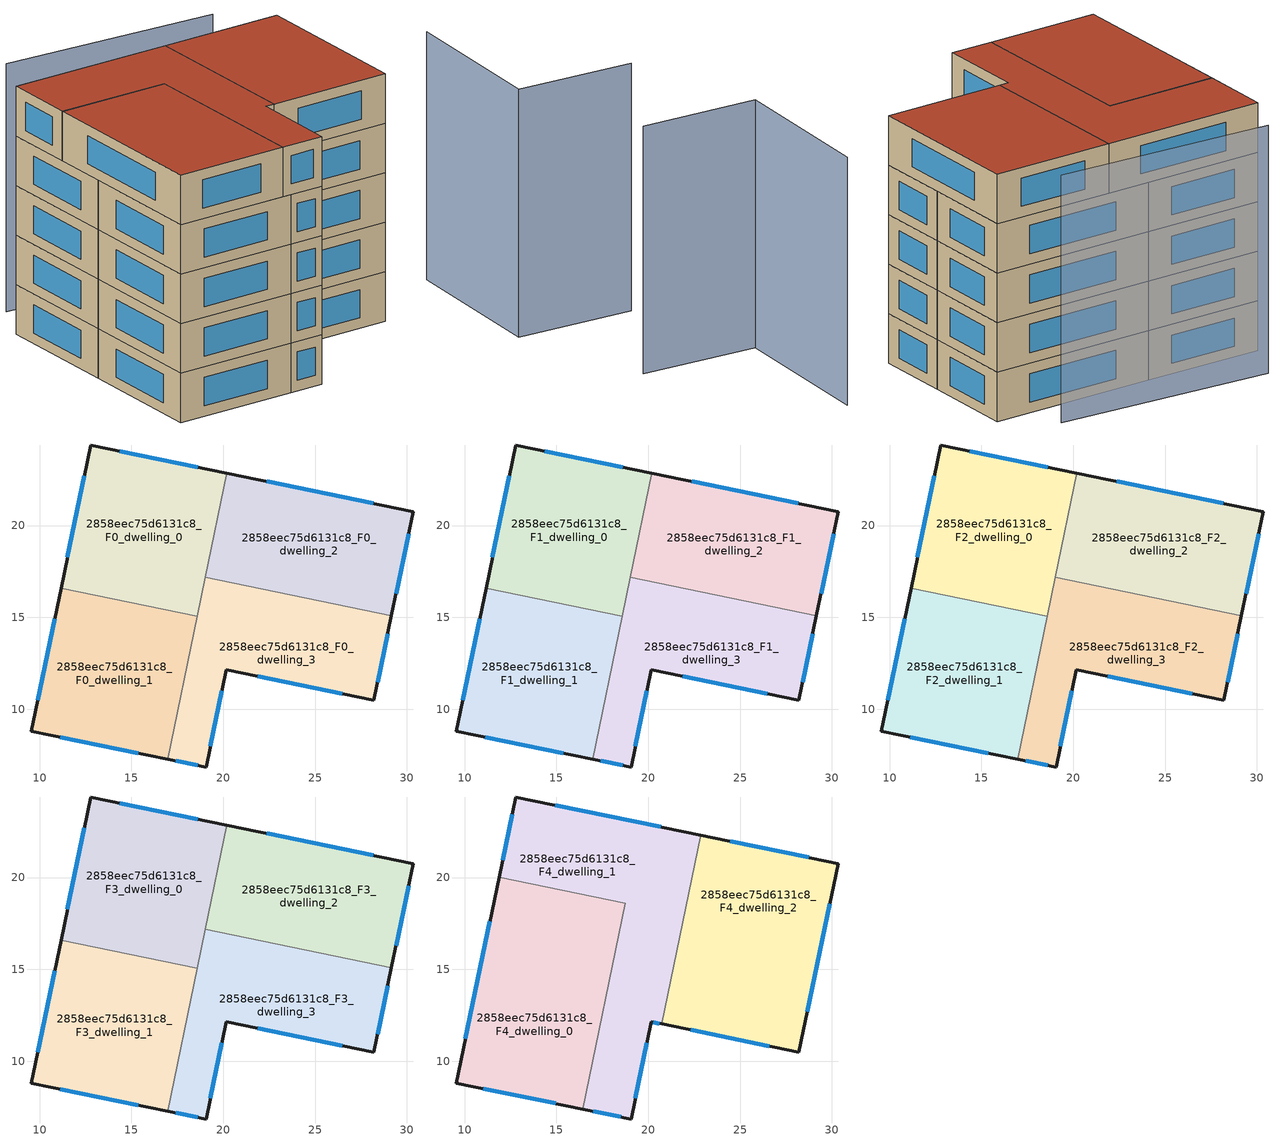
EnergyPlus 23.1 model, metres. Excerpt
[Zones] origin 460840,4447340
2858eec75d6131c8_F0_dwelling_0
 floor ground (EU_floor_Construction): 20.18,22.86 18.58,15.07 11.17,16.59 12.79,24.38 z0
 wall outside (EU_wall_Construction): 20.18,22.86 12.79,24.38 11.17,16.59 z0:3
 wall to 2858eec75d6131c8_F0_dwelling_1 (EU_wall_Construction): 11.17,16.59 18.58,15.07 z0:3
 wall to 2858eec75d6131c8_F0_dwelling_2 (EU_wall_Construction): 19.01,17.18 20.18,22.86 z0:3
 wall to 2858eec75d6131c8_F0_dwelling_3 (EU_wall_Construction): 18.58,15.07 19.01,17.18 z0:3
 window (EU_Window_Construction): 12.44,22.72 11.52,18.26 / 18.6,23.19 14.38,24.06 z0.64:2.36
2858eec75d6131c8_F0_dwelling_1
 floor ground (EU_floor_Construction): 18.58,15.07 16.97,7.29 9.55,8.82 11.17,16.59 z0
 wall outside (EU_wall_Construction): 11.17,16.59 9.55,8.82 16.97,7.29 z0:3
 wall to 2858eec75d6131c8_F0_dwelling_3 (EU_wall_Construction): 16.97,7.29 18.58,15.07 z0:3
 window (EU_Window_Construction): 10.82,14.93 9.9,10.48 / 11.14,8.49 15.38,7.62 z0.64:2.36
2858eec75d6131c8_F0_dwelling_2
 floor ground (EU_floor_Construction): 30.34,20.76 29.16,15.08 19.01,17.18 20.18,22.86 z0
 wall outside (EU_wall_Construction): 29.16,15.08 30.34,20.76 20.18,22.86 z0:3
 wall to 2858eec75d6131c8_F0_dwelling_3 (EU_wall_Construction): 19.01,17.18 29.16,15.08 z0:3
 window (EU_Window_Construction): 29.41,16.3 30.09,19.55 / 28.16,21.21 22.36,22.41 z0.64:2.36
2858eec75d6131c8_F0_dwelling_3
 floor ground (EU_floor_Construction): 29.16,15.08 28.2,10.5 20.16,12.15 19.06,6.86 16.97,7.29 19.01,17.18 z0
 wall outside (EU_wall_Construction): 16.97,7.29 19.06,6.86 20.16,12.15 28.2,10.5 29.16,15.08 z0:3
 window (EU_Window_Construction): 28.4,11.48 28.95,14.1 / 21.88,11.79 26.48,10.85 / 19.3,7.99 19.93,11.02 / 17.42,7.2 18.61,6.95 z0.64:2.36
2858eec75d6131c8_F1_dwelling_0
 floor to 2858eec75d6131c8_F0_dwelling_0 (EU_floor_Construction): 20.18,22.86 18.58,15.07 11.17,16.59 12.79,24.38 z3
 wall outside (EU_wall_Construction): 20.18,22.86 12.79,24.38 11.17,16.59 z3:6
 wall to 2858eec75d6131c8_F1_dwelling_1 (EU_wall_Construction): 11.17,16.59 18.58,15.07 z3:6
 wall to 2858eec75d6131c8_F1_dwelling_2 (EU_wall_Construction): 19.01,17.18 20.18,22.86 z3:6
 wall to 2858eec75d6131c8_F1_dwelling_3 (EU_wall_Construction): 18.58,15.07 19.01,17.18 z3:6
 window (EU_Window_Construction): 12.44,22.72 11.52,18.26 / 18.6,23.19 14.38,24.06 z3.64:5.36
2858eec75d6131c8_F1_dwelling_1
 floor to 2858eec75d6131c8_F0_dwelling_1 (EU_floor_Construction): 18.58,15.07 16.97,7.29 9.55,8.82 11.17,16.59 z3
 wall outside (EU_wall_Construction): 11.17,16.59 9.55,8.82 16.97,7.29 z3:6
 wall to 2858eec75d6131c8_F1_dwelling_3 (EU_wall_Construction): 16.97,7.29 18.58,15.07 z3:6
 window (EU_Window_Construction): 10.82,14.93 9.9,10.48 / 11.14,8.49 15.38,7.62 z3.64:5.36
2858eec75d6131c8_F1_dwelling_2
 floor to 2858eec75d6131c8_F0_dwelling_2 (EU_floor_Construction): 30.34,20.76 29.16,15.08 19.01,17.18 20.18,22.86 z3
 wall outside (EU_wall_Construction): 29.16,15.08 30.34,20.76 20.18,22.86 z3:6
 wall to 2858eec75d6131c8_F1_dwelling_3 (EU_wall_Construction): 19.01,17.18 29.16,15.08 z3:6
 window (EU_Window_Construction): 29.41,16.3 30.09,19.55 / 28.16,21.21 22.36,22.41 z3.64:5.36
2858eec75d6131c8_F1_dwelling_3
 floor to 2858eec75d6131c8_F0_dwelling_3 (EU_floor_Construction): 29.16,15.08 28.2,10.5 20.16,12.15 19.06,6.86 16.97,7.29 19.01,17.18 z3
 wall outside (EU_wall_Construction): 16.97,7.29 19.06,6.86 20.16,12.15 28.2,10.5 29.16,15.08 z3:6
 window (EU_Window_Construction): 28.4,11.48 28.95,14.1 / 21.88,11.79 26.48,10.85 / 19.3,7.99 19.93,11.02 / 17.42,7.2 18.61,6.95 z3.64:5.36
2858eec75d6131c8_F2_dwelling_0
 floor to 2858eec75d6131c8_F1_dwelling_0 (EU_floor_Construction): 20.18,22.86 18.58,15.07 11.17,16.59 12.79,24.38 z6
 wall outside (EU_wall_Construction): 20.18,22.86 12.79,24.38 11.17,16.59 z6:9
 wall to 2858eec75d6131c8_F2_dwelling_1 (EU_wall_Construction): 11.17,16.59 18.58,15.07 z6:9
 wall to 2858eec75d6131c8_F2_dwelling_2 (EU_wall_Construction): 19.01,17.18 20.18,22.86 z6:9
 wall to 2858eec75d6131c8_F2_dwelling_3 (EU_wall_Construction): 18.58,15.07 19.01,17.18 z6:9
 window (EU_Window_Construction): 12.44,22.72 11.52,18.26 / 18.6,23.19 14.38,24.06 z6.64:8.36
2858eec75d6131c8_F2_dwelling_1
 floor to 2858eec75d6131c8_F1_dwelling_1 (EU_floor_Construction): 18.58,15.07 16.97,7.29 9.55,8.82 11.17,16.59 z6
 wall outside (EU_wall_Construction): 11.17,16.59 9.55,8.82 16.97,7.29 z6:9
 wall to 2858eec75d6131c8_F2_dwelling_3 (EU_wall_Construction): 16.97,7.29 18.58,15.07 z6:9
 window (EU_Window_Construction): 10.82,14.93 9.9,10.48 / 11.14,8.49 15.38,7.62 z6.64:8.36
2858eec75d6131c8_F2_dwelling_2
 floor to 2858eec75d6131c8_F1_dwelling_2 (EU_floor_Construction): 30.34,20.76 29.16,15.08 19.01,17.18 20.18,22.86 z6
 wall outside (EU_wall_Construction): 29.16,15.08 30.34,20.76 20.18,22.86 z6:9
 wall to 2858eec75d6131c8_F2_dwelling_3 (EU_wall_Construction): 19.01,17.18 29.16,15.08 z6:9
 window (EU_Window_Construction): 29.41,16.3 30.09,19.55 / 28.16,21.21 22.36,22.41 z6.64:8.36
2858eec75d6131c8_F2_dwelling_3
 floor to 2858eec75d6131c8_F1_dwelling_3 (EU_floor_Construction): 29.16,15.08 28.2,10.5 20.16,12.15 19.06,6.86 16.97,7.29 19.01,17.18 z6
 wall outside (EU_wall_Construction): 16.97,7.29 19.06,6.86 20.16,12.15 28.2,10.5 29.16,15.08 z6:9
 window (EU_Window_Construction): 28.4,11.48 28.95,14.1 / 21.88,11.79 26.48,10.85 / 19.3,7.99 19.93,11.02 / 17.42,7.2 18.61,6.95 z6.64:8.36
2858eec75d6131c8_F3_dwelling_0
 floor to 2858eec75d6131c8_F2_dwelling_0 (EU_floor_Construction): 20.18,22.86 18.58,15.07 11.17,16.59 12.79,24.38 z9
 wall outside (EU_wall_Construction): 20.18,22.86 12.79,24.38 11.17,16.59 z9:12
 wall to 2858eec75d6131c8_F3_dwelling_1 (EU_wall_Construction): 11.17,16.59 18.58,15.07 z9:12
 wall to 2858eec75d6131c8_F3_dwelling_2 (EU_wall_Construction): 19.01,17.18 20.18,22.86 z9:12
 wall to 2858eec75d6131c8_F3_dwelling_3 (EU_wall_Construction): 18.58,15.07 19.01,17.18 z9:12
 window (EU_Window_Construction): 12.44,22.72 11.52,18.26 / 18.6,23.19 14.38,24.06 z9.64:11.36
2858eec75d6131c8_F3_dwelling_1
 floor to 2858eec75d6131c8_F2_dwelling_1 (EU_floor_Construction): 18.58,15.07 16.97,7.29 9.55,8.82 11.17,16.59 z9
 wall outside (EU_wall_Construction): 11.17,16.59 9.55,8.82 16.97,7.29 z9:12
 wall to 2858eec75d6131c8_F3_dwelling_3 (EU_wall_Construction): 16.97,7.29 18.58,15.07 z9:12
 window (EU_Window_Construction): 10.82,14.93 9.9,10.48 / 11.14,8.49 15.38,7.62 z9.64:11.36
2858eec75d6131c8_F3_dwelling_2
 floor to 2858eec75d6131c8_F2_dwelling_2 (EU_floor_Construction): 30.34,20.76 29.16,15.08 19.01,17.18 20.18,22.86 z9
 wall outside (EU_wall_Construction): 29.16,15.08 30.34,20.76 20.18,22.86 z9:12
 wall to 2858eec75d6131c8_F3_dwelling_3 (EU_wall_Construction): 19.01,17.18 29.16,15.08 z9:12
 window (EU_Window_Construction): 29.41,16.3 30.09,19.55 / 28.16,21.21 22.36,22.41 z9.64:11.36
 ceiling adiabatic (EU_roof_Construction): 29.16,15.08 30.34,20.76 22.85,22.31 21.67,16.63 z12
2858eec75d6131c8_F3_dwelling_3
 floor to 2858eec75d6131c8_F2_dwelling_3 (EU_floor_Construction): 29.16,15.08 28.2,10.5 20.16,12.15 19.06,6.86 16.97,7.29 19.01,17.18 z9
 wall outside (EU_wall_Construction): 16.97,7.29 19.06,6.86 20.16,12.15 28.2,10.5 29.16,15.08 z9:12
 window (EU_Window_Construction): 28.4,11.48 28.95,14.1 / 21.88,11.79 26.48,10.85 / 19.3,7.99 19.93,11.02 / 17.42,7.2 18.61,6.95 z9.64:11.36
2858eec75d6131c8_F4_dwelling_0
 floor to 2858eec75d6131c8_F3_dwelling_1 (EU_floor_Construction): 18.04,15.18 16.43,7.4 9.55,8.82 11.17,16.59 z12
 floor to 2858eec75d6131c8_F3_dwelling_0 (EU_floor_Construction): 18.74,18.59 18.04,15.18 11.17,16.59 11.88,20 z12
 wall outside (EU_wall_Construction): 11.88,20 9.55,8.82 16.43,7.4 z12:15
 wall to 2858eec75d6131c8_F4_dwelling_1 (EU_wall_Construction): 16.43,7.4 18.74,18.59 11.88,20 z12:15
 window (EU_Window_Construction): 11.03,8.51 14.96,7.7 / 11.38,17.61 10.05,11.21 z12.64:14.36
 roof outside (EU_roof_Construction): 16.43,7.4 18.74,18.59 11.88,20 9.55,8.82 z15
2858eec75d6131c8_F4_dwelling_1
 floor to 2858eec75d6131c8_F3_dwelling_0 (EU_floor_Construction): 20.18,22.86 18.58,15.07 18.04,15.18 18.74,18.59 11.88,20 12.79,24.38 z12
 floor to 2858eec75d6131c8_F3_dwelling_3 (EU_floor_Construction): 21.67,16.63 20.73,12.03 20.16,12.15 19.06,6.86 16.97,7.29 19.01,17.18 z12
 floor to 2858eec75d6131c8_F3_dwelling_1 (EU_floor_Construction): 18.58,15.07 16.97,7.29 16.43,7.4 18.04,15.18 z12
 floor to 2858eec75d6131c8_F3_dwelling_2 (EU_floor_Construction): 22.85,22.31 21.67,16.63 19.01,17.18 20.18,22.86 z12
 wall outside (EU_wall_Construction): 16.43,7.4 19.06,6.86 20.16,12.15 20.73,12.03 / 22.85,22.31 12.79,24.38 11.88,20 z12:15
 wall to 2858eec75d6131c8_F4_dwelling_2 (EU_wall_Construction): 20.73,12.03 22.85,22.31 z12:15
 window (EU_Window_Construction): 17,7.28 18.5,6.98 / 12.6,23.45 12.08,20.94 / 20.69,22.75 14.95,23.94 / 20.28,12.12 20.61,12.06 / 19.3,7.99 19.93,11.02 z12.64:14.36
 roof outside (EU_roof_Construction): 19.06,6.86 20.16,12.15 20.73,12.03 22.85,22.31 12.79,24.38 11.88,20 18.74,18.59 16.43,7.4 z15
2858eec75d6131c8_F4_dwelling_2
 floor to 2858eec75d6131c8_F3_dwelling_3 (EU_floor_Construction): 29.16,15.09 28.2,10.5 20.73,12.03 21.67,16.63 z12
 floor adiabatic (EU_floor_Construction): 30.34,20.76 29.16,15.09 21.67,16.63 22.85,22.31 z12
 wall outside (EU_wall_Construction): 20.73,12.03 28.2,10.5 30.34,20.76 22.85,22.31 z12:15
 window (EU_Window_Construction): 28.73,21.1 24.45,21.98 / 28.66,12.7 29.88,18.56 / 22.33,11.7 26.6,10.83 z12.64:14.36
 roof outside (EU_roof_Construction): 28.2,10.5 30.34,20.76 22.85,22.31 20.73,12.03 z15
shading: 38.71,1.48 31.6,3.48 / 31.6,3.48 34.26,12.96 / 28.03,23.49 14.82,27.04 z0:15
[Building]
EU S2 Campaign: North Axis=0; Terrain=City; Solar Distribution=FullExterior
[Site:Location]
Yerevan-Zvartnots.Intl.AP: Latitude=40.15; Longitude=44.383; Time Zone=4; Elevation=854
[SizingPeriod:WeatherFileDays]
AnnualSizingPeriod: Begin Month=1; Begin Day of Month=1; End Month=12; End Day of Month=31; Day of Week for Start Day=Monday; Use Weather File Daylight Saving Period=No; Use Weather File Rain and Snow Indicators=No
[MATERIAL]
EU_InternalMass_Material: Roughness=MediumRough; Thickness=0.1; Conductivity=1; Density=1800; Specific Heat=900; Thermal Absorptance=0.9; Solar Absorptance=0.7; Visible Absorptance=0.7
[MATERIAL:NOMASS] Roughness=MediumRough; Thermal Absorptance=0.9; Solar Absorptance=0.7; Visible Absorptance=0.7
Name | Thermal Resistance
EU_wall_NoMass | 1.05043
EU_roof_NoMass | 1.45357
EU_floor_NoMass | 0.478065
[WINDOWMATERIAL:SIMPLEGLAZINGSYSTEM]
EU_Window_SimpleGlazing: UFactor=2.5566; Solar Heat Gain Coefficient=0.75; Visible Transmittance=0.75
[CONSTRUCTION]
EU_wall_Construction: EU_wall_NoMass
EU_roof_Construction: EU_roof_NoMass
EU_floor_Construction: EU_floor_NoMass
EU_Window_Construction: EU_Window_SimpleGlazing
EU_InternalMass_Construction: EU_InternalMass_Material
[ZONE] Type=1; Multiplier=1; Ceiling Height=autocalculate; Floor Area=autocalculate; Part of Total Floor Area=Yes
Name | Volume
2858eec75d6131c8_F0_dwelling_0; 2858eec75d6131c8_F1_dwelling_0; 2858eec75d6131c8_F2_dwelling_0; 2858eec75d6131c8_F3_dwelling_0 | 180.345
2858eec75d6131c8_F4_dwelling_0 | 240.443
2858eec75d6131c8_F0_dwelling_1; 2858eec75d6131c8_F1_dwelling_1; 2858eec75d6131c8_F2_dwelling_1; 2858eec75d6131c8_F3_dwelling_1 | 180.328
2858eec75d6131c8_F4_dwelling_1 | 240.452
2858eec75d6131c8_F0_dwelling_2; 2858eec75d6131c8_F1_dwelling_2; 2858eec75d6131c8_F2_dwelling_2; 2858eec75d6131c8_F3_dwelling_2 | 180.327
2858eec75d6131c8_F4_dwelling_2 | 240.451
2858eec75d6131c8_F0_dwelling_3; 2858eec75d6131c8_F1_dwelling_3; 2858eec75d6131c8_F2_dwelling_3; 2858eec75d6131c8_F3_dwelling_3 | 180.341
[INTERNALMASS] Construction=EU_InternalMass_Construction
Name | Zone or ZoneList | Surface Area
2858eec75d6131c8_F0_dwelling_0_EU_InternalMass | 2858eec75d6131c8_F0_dwelling_0 | 60.1173
2858eec75d6131c8_F0_dwelling_1_EU_InternalMass | 2858eec75d6131c8_F0_dwelling_1 | 60.1118
2858eec75d6131c8_F0_dwelling_2_EU_InternalMass | 2858eec75d6131c8_F0_dwelling_2 | 60.1094
2858eec75d6131c8_F0_dwelling_3_EU_InternalMass | 2858eec75d6131c8_F0_dwelling_3 | 60.1136
2858eec75d6131c8_F1_dwelling_0_EU_InternalMass | 2858eec75d6131c8_F1_dwelling_0 | 60.1173
2858eec75d6131c8_F1_dwelling_1_EU_InternalMass | 2858eec75d6131c8_F1_dwelling_1 | 60.1118
2858eec75d6131c8_F1_dwelling_2_EU_InternalMass | 2858eec75d6131c8_F1_dwelling_2 | 60.1094
2858eec75d6131c8_F1_dwelling_3_EU_InternalMass | 2858eec75d6131c8_F1_dwelling_3 | 60.1136
2858eec75d6131c8_F2_dwelling_0_EU_InternalMass | 2858eec75d6131c8_F2_dwelling_0 | 60.1173
2858eec75d6131c8_F2_dwelling_1_EU_InternalMass | 2858eec75d6131c8_F2_dwelling_1 | 60.1118
2858eec75d6131c8_F2_dwelling_2_EU_InternalMass | 2858eec75d6131c8_F2_dwelling_2 | 60.1094
2858eec75d6131c8_F2_dwelling_3_EU_InternalMass | 2858eec75d6131c8_F2_dwelling_3 | 60.1136
2858eec75d6131c8_F3_dwelling_0_EU_InternalMass | 2858eec75d6131c8_F3_dwelling_0 | 60.1173
2858eec75d6131c8_F3_dwelling_1_EU_InternalMass | 2858eec75d6131c8_F3_dwelling_1 | 60.1118
2858eec75d6131c8_F3_dwelling_2_EU_InternalMass | 2858eec75d6131c8_F3_dwelling_2 | 60.1094
2858eec75d6131c8_F3_dwelling_3_EU_InternalMass | 2858eec75d6131c8_F3_dwelling_3 | 60.1136
2858eec75d6131c8_F4_dwelling_0_EU_InternalMass | 2858eec75d6131c8_F4_dwelling_0 | 80.1508
2858eec75d6131c8_F4_dwelling_1_EU_InternalMass | 2858eec75d6131c8_F4_dwelling_1 | 80.1504
2858eec75d6131c8_F4_dwelling_2_EU_InternalMass | 2858eec75d6131c8_F4_dwelling_2 | 80.1512
[OTHEREQUIPMENT] Fuel Type=Electricity; Design Level Calculation Method=Watts/Area; Power per Zone Floor Area=1; Fraction Latent=0; Fraction Radiant=0; Fraction Lost=0; Carbon Dioxide Generation Rate=0; EndUse Subcategory=EU_Step8_InternalGains
Name | Zone or ZoneList or Space or SpaceList | Schedule
EU_Step8_InternalGain_2858eec75d6131c8_F0_dwelling_0_f000 | 2858eec75d6131c8_F0_dwelling_0 | EU_Step8_GainSchedule_2858eec75d6131c8_F0_dwelling_0_f000
EU_Step8_InternalGain_2858eec75d6131c8_F0_dwelling_1_f000 | 2858eec75d6131c8_F0_dwelling_1 | EU_Step8_GainSchedule_2858eec75d6131c8_F0_dwelling_1_f000
EU_Step8_InternalGain_2858eec75d6131c8_F0_dwelling_2_f000 | 2858eec75d6131c8_F0_dwelling_2 | EU_Step8_GainSchedule_2858eec75d6131c8_F0_dwelling_2_f000
EU_Step8_InternalGain_2858eec75d6131c8_F0_dwelling_3_f000 | 2858eec75d6131c8_F0_dwelling_3 | EU_Step8_GainSchedule_2858eec75d6131c8_F0_dwelling_3_f000
EU_Step8_InternalGain_2858eec75d6131c8_F1_dwelling_0_f000 | 2858eec75d6131c8_F1_dwelling_0 | EU_Step8_GainSchedule_2858eec75d6131c8_F1_dwelling_0_f000
EU_Step8_InternalGain_2858eec75d6131c8_F1_dwelling_1_f000 | 2858eec75d6131c8_F1_dwelling_1 | EU_Step8_GainSchedule_2858eec75d6131c8_F1_dwelling_1_f000
EU_Step8_InternalGain_2858eec75d6131c8_F1_dwelling_2_f000 | 2858eec75d6131c8_F1_dwelling_2 | EU_Step8_GainSchedule_2858eec75d6131c8_F1_dwelling_2_f000
EU_Step8_InternalGain_2858eec75d6131c8_F1_dwelling_3_f000 | 2858eec75d6131c8_F1_dwelling_3 | EU_Step8_GainSchedule_2858eec75d6131c8_F1_dwelling_3_f000
EU_Step8_InternalGain_2858eec75d6131c8_F2_dwelling_0_f000 | 2858eec75d6131c8_F2_dwelling_0 | EU_Step8_GainSchedule_2858eec75d6131c8_F2_dwelling_0_f000
EU_Step8_InternalGain_2858eec75d6131c8_F2_dwelling_1_f000 | 2858eec75d6131c8_F2_dwelling_1 | EU_Step8_GainSchedule_2858eec75d6131c8_F2_dwelling_1_f000
EU_Step8_InternalGain_2858eec75d6131c8_F2_dwelling_2_f000 | 2858eec75d6131c8_F2_dwelling_2 | EU_Step8_GainSchedule_2858eec75d6131c8_F2_dwelling_2_f000
EU_Step8_InternalGain_2858eec75d6131c8_F2_dwelling_3_f000 | 2858eec75d6131c8_F2_dwelling_3 | EU_Step8_GainSchedule_2858eec75d6131c8_F2_dwelling_3_f000
EU_Step8_InternalGain_2858eec75d6131c8_F3_dwelling_0_f000 | 2858eec75d6131c8_F3_dwelling_0 | EU_Step8_GainSchedule_2858eec75d6131c8_F3_dwelling_0_f000
EU_Step8_InternalGain_2858eec75d6131c8_F3_dwelling_1_f000 | 2858eec75d6131c8_F3_dwelling_1 | EU_Step8_GainSchedule_2858eec75d6131c8_F3_dwelling_1_f000
EU_Step8_InternalGain_2858eec75d6131c8_F3_dwelling_2_f000 | 2858eec75d6131c8_F3_dwelling_2 | EU_Step8_GainSchedule_2858eec75d6131c8_F3_dwelling_2_f000
EU_Step8_InternalGain_2858eec75d6131c8_F3_dwelling_3_f000 | 2858eec75d6131c8_F3_dwelling_3 | EU_Step8_GainSchedule_2858eec75d6131c8_F3_dwelling_3_f000
EU_Step8_InternalGain_2858eec75d6131c8_F4_dwelling_0_f000 | 2858eec75d6131c8_F4_dwelling_0 | EU_Step8_GainSchedule_2858eec75d6131c8_F4_dwelling_0_f000
EU_Step8_InternalGain_2858eec75d6131c8_F4_dwelling_1_f000 | 2858eec75d6131c8_F4_dwelling_1 | EU_Step8_GainSchedule_2858eec75d6131c8_F4_dwelling_1_f000
EU_Step8_InternalGain_2858eec75d6131c8_F4_dwelling_2_f000 | 2858eec75d6131c8_F4_dwelling_2 | EU_Step8_GainSchedule_2858eec75d6131c8_F4_dwelling_2_f000
[ZONEVENTILATION:DESIGNFLOWRATE] Schedule=EU_AlwaysOn; Design Flow Rate Calculation Method=AirChanges/Hour; Air Changes per Hour=0.557805; Ventilation Type=Natural; Fan Pressure Rise=0; Fan Total Efficiency=1; Constant Term Coefficient=1; Temperature Term Coefficient=0; Velocity Term Coefficient=0; Velocity Squared Term Coefficient=0; Minimum Indoor Temperature=-100; Maximum Indoor Temperature=100; Delta Temperature=-100; Minimum Outdoor Temperature=-100; Maximum Outdoor Temperature=100; Maximum Wind Speed=40
Name | Zone or ZoneList or Space or SpaceList
EU_ConstantAir_2858eec75d6131c8_F0_dwelling_0 | 2858eec75d6131c8_F0_dwelling_0
EU_ConstantAir_2858eec75d6131c8_F0_dwelling_1 | 2858eec75d6131c8_F0_dwelling_1
EU_ConstantAir_2858eec75d6131c8_F0_dwelling_2 | 2858eec75d6131c8_F0_dwelling_2
EU_ConstantAir_2858eec75d6131c8_F0_dwelling_3 | 2858eec75d6131c8_F0_dwelling_3
EU_ConstantAir_2858eec75d6131c8_F1_dwelling_0 | 2858eec75d6131c8_F1_dwelling_0
EU_ConstantAir_2858eec75d6131c8_F1_dwelling_1 | 2858eec75d6131c8_F1_dwelling_1
EU_ConstantAir_2858eec75d6131c8_F1_dwelling_2 | 2858eec75d6131c8_F1_dwelling_2
EU_ConstantAir_2858eec75d6131c8_F1_dwelling_3 | 2858eec75d6131c8_F1_dwelling_3
EU_ConstantAir_2858eec75d6131c8_F2_dwelling_0 | 2858eec75d6131c8_F2_dwelling_0
EU_ConstantAir_2858eec75d6131c8_F2_dwelling_1 | 2858eec75d6131c8_F2_dwelling_1
EU_ConstantAir_2858eec75d6131c8_F2_dwelling_2 | 2858eec75d6131c8_F2_dwelling_2
EU_ConstantAir_2858eec75d6131c8_F2_dwelling_3 | 2858eec75d6131c8_F2_dwelling_3
EU_ConstantAir_2858eec75d6131c8_F3_dwelling_0 | 2858eec75d6131c8_F3_dwelling_0
EU_ConstantAir_2858eec75d6131c8_F3_dwelling_1 | 2858eec75d6131c8_F3_dwelling_1
EU_ConstantAir_2858eec75d6131c8_F3_dwelling_2 | 2858eec75d6131c8_F3_dwelling_2
EU_ConstantAir_2858eec75d6131c8_F3_dwelling_3 | 2858eec75d6131c8_F3_dwelling_3
EU_ConstantAir_2858eec75d6131c8_F4_dwelling_0 | 2858eec75d6131c8_F4_dwelling_0
EU_ConstantAir_2858eec75d6131c8_F4_dwelling_1 | 2858eec75d6131c8_F4_dwelling_1
EU_ConstantAir_2858eec75d6131c8_F4_dwelling_2 | 2858eec75d6131c8_F4_dwelling_2
[HVACTEMPLATE:THERMOSTAT] Constant Heating Setpoint=20; Constant Cooling Setpoint=50
EU_HeatOnly_2858eec75d6131c8_F0_dwelling_0; EU_HeatOnly_2858eec75d6131c8_F0_dwelling_1; EU_HeatOnly_2858eec75d6131c8_F0_dwelling_2; EU_HeatOnly_2858eec75d6131c8_F0_dwelling_3; EU_HeatOnly_2858eec75d6131c8_F1_dwelling_0; EU_HeatOnly_2858eec75d6131c8_F1_dwelling_1; EU_HeatOnly_2858eec75d6131c8_F1_dwelling_2; EU_HeatOnly_2858eec75d6131c8_F1_dwelling_3; EU_HeatOnly_2858eec75d6131c8_F2_dwelling_0; EU_HeatOnly_2858eec75d6131c8_F2_dwelling_1; EU_HeatOnly_2858eec75d6131c8_F2_dwelling_2; EU_HeatOnly_2858eec75d6131c8_F2_dwelling_3; EU_HeatOnly_2858eec75d6131c8_F3_dwelling_0; EU_HeatOnly_2858eec75d6131c8_F3_dwelling_1; EU_HeatOnly_2858eec75d6131c8_F3_dwelling_2; EU_HeatOnly_2858eec75d6131c8_F3_dwelling_3; EU_HeatOnly_2858eec75d6131c8_F4_dwelling_0; EU_HeatOnly_2858eec75d6131c8_F4_dwelling_1; EU_HeatOnly_2858eec75d6131c8_F4_dwelling_2
[HVACTEMPLATE:ZONE:IDEALLOADSAIRSYSTEM] System Availability Schedule=EU_AlwaysOn; Maximum Heating Supply Air Temperature=50; Minimum Cooling Supply Air Temperature=13; Maximum Heating Supply Air Humidity Ratio=0.0156; Minimum Cooling Supply Air Humidity Ratio=0.0077; Heating Limit=NoLimit; Cooling Limit=NoLimit; Heating Availability Schedule=EU_AlwaysOn; Cooling Availability Schedule=EU_CoolingOff; Dehumidification Control Type=ConstantSensibleHeatRatio; Cooling Sensible Heat Ratio=0.7; Dehumidification Setpoint=60; Humidification Control Type=None; Humidification Setpoint=30; Outdoor Air Method=None; Outdoor Air Flow Rate per Person=0.00944; Outdoor Air Flow Rate per Zone Floor Area=0; Outdoor Air Flow Rate per Zone=0; Demand Controlled Ventilation Type=None; Outdoor Air Economizer Type=NoEconomizer; Heat Recovery Type=None; Sensible Heat Recovery Effectiveness=0.7; Latent Heat Recovery Effectiveness=0.65
Name | Template Thermostat
2858eec75d6131c8_F0_dwelling_0 | EU_HeatOnly_2858eec75d6131c8_F0_dwelling_0
2858eec75d6131c8_F0_dwelling_1 | EU_HeatOnly_2858eec75d6131c8_F0_dwelling_1
2858eec75d6131c8_F0_dwelling_2 | EU_HeatOnly_2858eec75d6131c8_F0_dwelling_2
2858eec75d6131c8_F0_dwelling_3 | EU_HeatOnly_2858eec75d6131c8_F0_dwelling_3
2858eec75d6131c8_F1_dwelling_0 | EU_HeatOnly_2858eec75d6131c8_F1_dwelling_0
2858eec75d6131c8_F1_dwelling_1 | EU_HeatOnly_2858eec75d6131c8_F1_dwelling_1
2858eec75d6131c8_F1_dwelling_2 | EU_HeatOnly_2858eec75d6131c8_F1_dwelling_2
2858eec75d6131c8_F1_dwelling_3 | EU_HeatOnly_2858eec75d6131c8_F1_dwelling_3
2858eec75d6131c8_F2_dwelling_0 | EU_HeatOnly_2858eec75d6131c8_F2_dwelling_0
2858eec75d6131c8_F2_dwelling_1 | EU_HeatOnly_2858eec75d6131c8_F2_dwelling_1
2858eec75d6131c8_F2_dwelling_2 | EU_HeatOnly_2858eec75d6131c8_F2_dwelling_2
2858eec75d6131c8_F2_dwelling_3 | EU_HeatOnly_2858eec75d6131c8_F2_dwelling_3
2858eec75d6131c8_F3_dwelling_0 | EU_HeatOnly_2858eec75d6131c8_F3_dwelling_0
2858eec75d6131c8_F3_dwelling_1 | EU_HeatOnly_2858eec75d6131c8_F3_dwelling_1
2858eec75d6131c8_F3_dwelling_2 | EU_HeatOnly_2858eec75d6131c8_F3_dwelling_2
2858eec75d6131c8_F3_dwelling_3 | EU_HeatOnly_2858eec75d6131c8_F3_dwelling_3
2858eec75d6131c8_F4_dwelling_0 | EU_HeatOnly_2858eec75d6131c8_F4_dwelling_0
2858eec75d6131c8_F4_dwelling_1 | EU_HeatOnly_2858eec75d6131c8_F4_dwelling_1
2858eec75d6131c8_F4_dwelling_2 | EU_HeatOnly_2858eec75d6131c8_F4_dwelling_2
[SIZING:ZONE] Zone Cooling Design Supply Air Temperature Input Method=SupplyAirTemperature; Zone Cooling Design Supply Air Temperature=13; Zone Heating Design Supply Air Temperature Input Method=SupplyAirTemperature; Zone Heating Design Supply Air Temperature=50; Zone Cooling Design Supply Air Humidity Ratio=0.008; Zone Heating Design Supply Air Humidity Ratio=0.008; Cooling Design Air Flow Method=DesignDay; Cooling Design Air Flow Rate=0; Cooling Minimum Air Flow per Zone Floor Area=0.000762; Cooling Minimum Air Flow=0; Cooling Minimum Air Flow Fraction=0.2; Heating Design Air Flow Method=DesignDay; Heating Design Air Flow Rate=0; Heating Maximum Air Flow per Zone Floor Area=0.002032; Heating Maximum Air Flow=0.141576; Heating Maximum Air Flow Fraction=0.3; Account for Dedicated Outdoor Air System=No; Dedicated Outdoor Air System Control Strategy=NeutralSupplyAir; Dedicated Outdoor Air Low Setpoint Temperature for Design=autosize; Dedicated Outdoor Air High Setpoint Temperature for Design=autosize; Zone Load Sizing Method=Sensible Load Only No Latent Load; Zone Latent Cooling Design Supply Air Humidity Ratio Input Method=HumidityRatioDifference; Zone Cooling Design Supply Air Humidity Ratio Difference=0.005; Zone Latent Heating Design Supply Air Humidity Ratio Input Method=HumidityRatioDifference; Zone Humidification Design Supply Air Humidity Ratio Difference=0.005
2858eec75d6131c8_F0_dwelling_0; 2858eec75d6131c8_F0_dwelling_1; 2858eec75d6131c8_F0_dwelling_2; 2858eec75d6131c8_F0_dwelling_3; 2858eec75d6131c8_F1_dwelling_0; 2858eec75d6131c8_F1_dwelling_1; 2858eec75d6131c8_F1_dwelling_2; 2858eec75d6131c8_F1_dwelling_3; 2858eec75d6131c8_F2_dwelling_0; 2858eec75d6131c8_F2_dwelling_1; 2858eec75d6131c8_F2_dwelling_2; 2858eec75d6131c8_F2_dwelling_3; 2858eec75d6131c8_F3_dwelling_0; 2858eec75d6131c8_F3_dwelling_1; 2858eec75d6131c8_F3_dwelling_2; 2858eec75d6131c8_F3_dwelling_3; 2858eec75d6131c8_F4_dwelling_0; 2858eec75d6131c8_F4_dwelling_1; 2858eec75d6131c8_F4_dwelling_2
[SCHEDULE:CONSTANT]
Name | Hourly Value
EU_AlwaysOn | 1
EU_CoolingOff | 0
[SCHEDULE:FILE] Column Number=1; Rows to Skip at Top=0; Number of Hours of Data=8760; Column Separator=Comma; Interpolate to Timestep=No; Minutes per Item=60; Adjust Schedule for Daylight Savings=Yes
Name | File
EU_Step8_GainSchedule_2858eec75d6131c8_F0_dwelling_0_f000 | ../../schedules/2858eec75d6131c8/2858eec75d6131c8_F0_dwelling_0_f000_gain.csv
EU_Step8_GainSchedule_2858eec75d6131c8_F0_dwelling_1_f000 | ../../schedules/2858eec75d6131c8/2858eec75d6131c8_F0_dwelling_1_f000_gain.csv
EU_Step8_GainSchedule_2858eec75d6131c8_F0_dwelling_2_f000 | ../../schedules/2858eec75d6131c8/2858eec75d6131c8_F0_dwelling_2_f000_gain.csv
EU_Step8_GainSchedule_2858eec75d6131c8_F0_dwelling_3_f000 | ../../schedules/2858eec75d6131c8/2858eec75d6131c8_F0_dwelling_3_f000_gain.csv
EU_Step8_GainSchedule_2858eec75d6131c8_F1_dwelling_0_f000 | ../../schedules/2858eec75d6131c8/2858eec75d6131c8_F1_dwelling_0_f000_gain.csv
EU_Step8_GainSchedule_2858eec75d6131c8_F1_dwelling_1_f000 | ../../schedules/2858eec75d6131c8/2858eec75d6131c8_F1_dwelling_1_f000_gain.csv
EU_Step8_GainSchedule_2858eec75d6131c8_F1_dwelling_2_f000 | ../../schedules/2858eec75d6131c8/2858eec75d6131c8_F1_dwelling_2_f000_gain.csv
EU_Step8_GainSchedule_2858eec75d6131c8_F1_dwelling_3_f000 | ../../schedules/2858eec75d6131c8/2858eec75d6131c8_F1_dwelling_3_f000_gain.csv
EU_Step8_GainSchedule_2858eec75d6131c8_F2_dwelling_0_f000 | ../../schedules/2858eec75d6131c8/2858eec75d6131c8_F2_dwelling_0_f000_gain.csv
EU_Step8_GainSchedule_2858eec75d6131c8_F2_dwelling_1_f000 | ../../schedules/2858eec75d6131c8/2858eec75d6131c8_F2_dwelling_1_f000_gain.csv
EU_Step8_GainSchedule_2858eec75d6131c8_F2_dwelling_2_f000 | ../../schedules/2858eec75d6131c8/2858eec75d6131c8_F2_dwelling_2_f000_gain.csv
EU_Step8_GainSchedule_2858eec75d6131c8_F2_dwelling_3_f000 | ../../schedules/2858eec75d6131c8/2858eec75d6131c8_F2_dwelling_3_f000_gain.csv
EU_Step8_GainSchedule_2858eec75d6131c8_F3_dwelling_0_f000 | ../../schedules/2858eec75d6131c8/2858eec75d6131c8_F3_dwelling_0_f000_gain.csv
EU_Step8_GainSchedule_2858eec75d6131c8_F3_dwelling_1_f000 | ../../schedules/2858eec75d6131c8/2858eec75d6131c8_F3_dwelling_1_f000_gain.csv
EU_Step8_GainSchedule_2858eec75d6131c8_F3_dwelling_2_f000 | ../../schedules/2858eec75d6131c8/2858eec75d6131c8_F3_dwelling_2_f000_gain.csv
EU_Step8_GainSchedule_2858eec75d6131c8_F3_dwelling_3_f000 | ../../schedules/2858eec75d6131c8/2858eec75d6131c8_F3_dwelling_3_f000_gain.csv
EU_Step8_GainSchedule_2858eec75d6131c8_F4_dwelling_0_f000 | ../../schedules/2858eec75d6131c8/2858eec75d6131c8_F4_dwelling_0_f000_gain.csv
EU_Step8_GainSchedule_2858eec75d6131c8_F4_dwelling_1_f000 | ../../schedules/2858eec75d6131c8/2858eec75d6131c8_F4_dwelling_1_f000_gain.csv
EU_Step8_GainSchedule_2858eec75d6131c8_F4_dwelling_2_f000 | ../../schedules/2858eec75d6131c8/2858eec75d6131c8_F4_dwelling_2_f000_gain.csv
